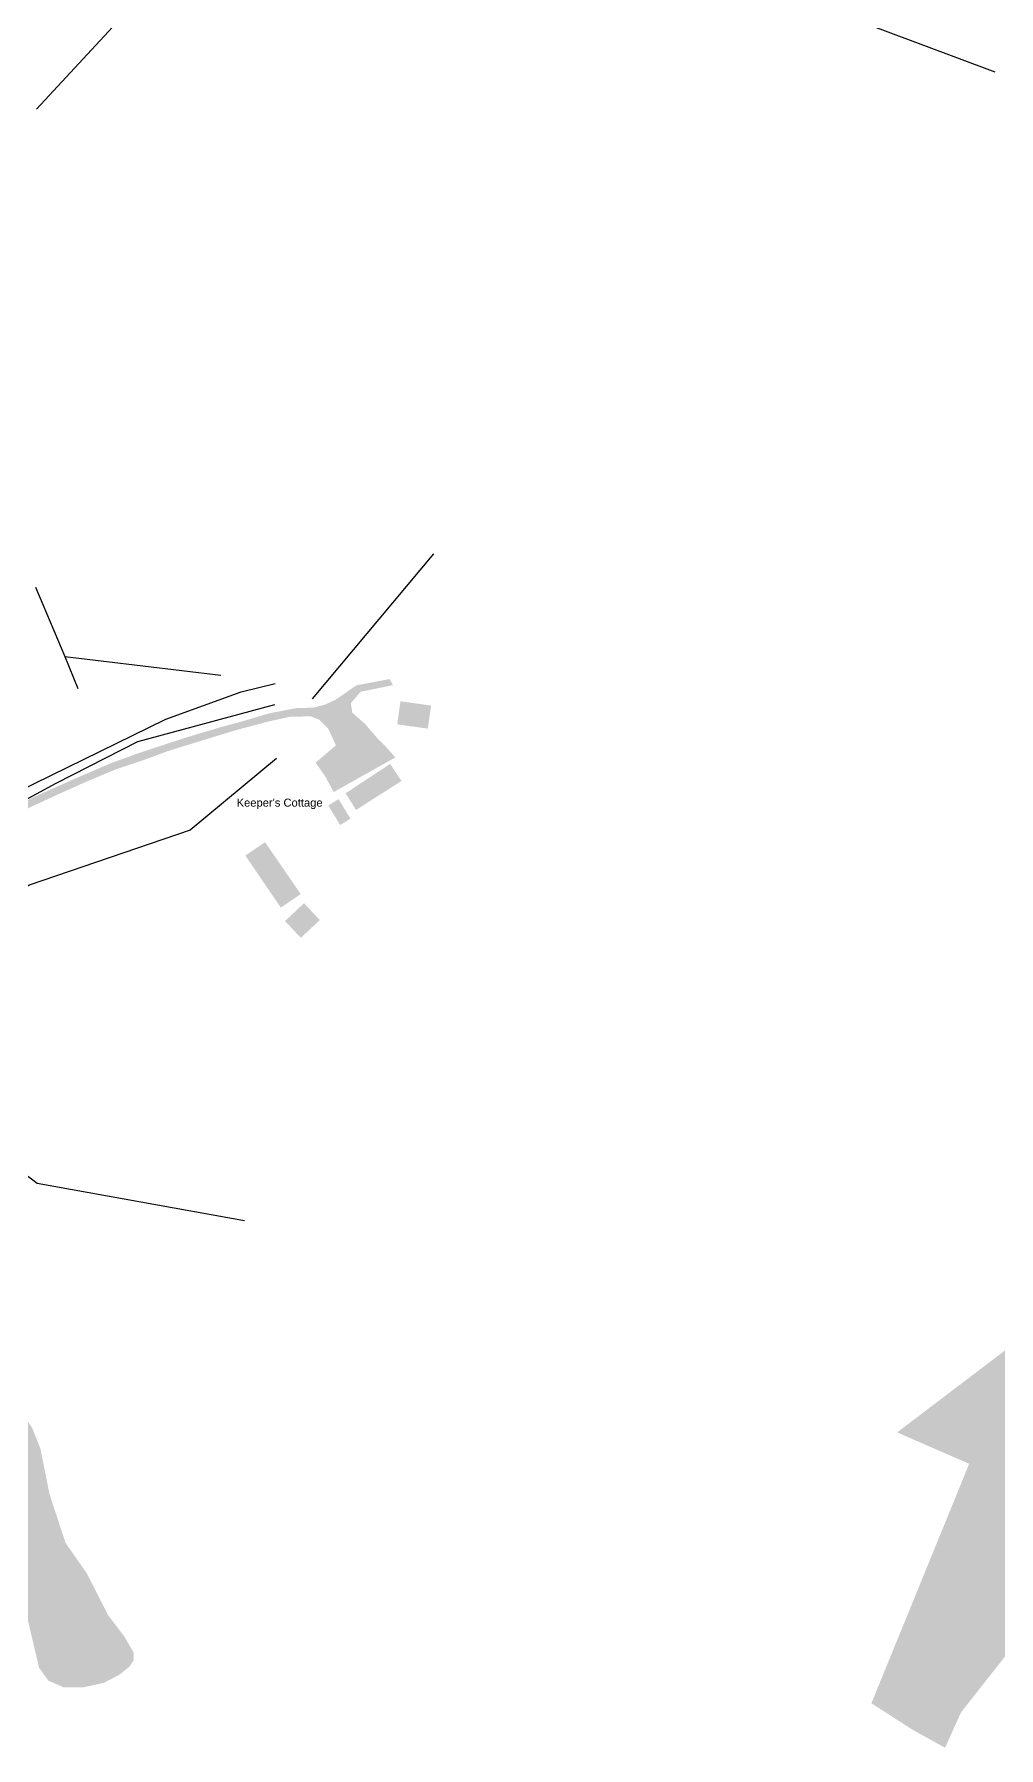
# Model space of a CAD drawing. Header units: metres. Extents: x 372109 to 376137, y 236217 to 239160.
# Drawn here: x 374218 to 374580, y 237096 to 237739 of the extents above; entities that cross this region are included whole.
import ezdxf

# ---------------------------------------------------------------- set-up
doc = ezdxf.new("R2010")
doc.units = ezdxf.units.M
doc.header["$MEASUREMENT"] = 0
for name, color, linetype, lineweight, true_color in [('Buildings', 30, 'Continuous', 25, 0xff7f00), ('Labels', 18, 'Continuous', 25, 0x000000), ('Natural ... Water', 176, 'Continuous', 25, 0x000080), ('Natural ... Woodland', 96, 'Continuous', 25, 0x008000), ('Paths ... Roads', 56, 'Continuous', 25, 0x808000), ('Services ... Comms ... Ducts', 3, 'Continuous', 25, 0x00ff00), ('Services ... Water Lines', 5, 'Continuous', 25, 0x0000ff)]:
    doc.layers.add(name, color=color, linetype=linetype, lineweight=lineweight, true_color=true_color)
doc.styles.add('textstyle162', font='Arial.ttf')

msp = doc.modelspace()

# ---------------------------------------------------------------- hatches: boundary and pattern name
at = {"layer": 'Buildings', "transparency": 33554687}
for points in [[(374354.11, 237479.8), (374355.32, 237488.46), (374366.81, 237486.86), (374365.6, 237478.2)], [(374334.76, 237453.96), (374351.46, 237464.96), (374355.72, 237458.58), (374338.67, 237447.71)], [(374336.57, 237444.42), (374332.7, 237442.07), (374328.25, 237449.4), (374332.12, 237451.75)], [(374310.46, 237411.09), (374297.16, 237430.59), (374304.55, 237435.62), (374317.93, 237416.16)], [(374317.97, 237399.75), (374312.04, 237406.04), (374319.14, 237412.73), (374325.07, 237406.44)]]:
    msp.add_hatch(color=256, dxfattribs=at).paths.add_polyline_path(points, flags=0)
at = {"layer": 'Natural ... Woodland', "transparency": 33554687}
for points in [[(374559.57, 237096.05), (374547.38, 237102.8), (374531.94, 237112.73), (374568.6, 237202.5), (374541.6, 237214.3), (374643.43, 237291.66), (374599.89, 237161.16), (374590.96, 237141.58), (374565.54, 237109.29)], [(374244.05, 237120.35), (374236.54, 237118.74), (374229, 237118.7), (374223.3, 237121.2), (374219.8, 237126), (374215, 237146.4), (374212, 237167.1), (374210.2, 237173.9), (374205.5, 237184.3), (374195.3, 237201.2), (374193.5, 237208.4), (374193.6, 237214.9), (374195, 237220.3), (374198.1, 237225.9), (374202.5, 237231.4), (374205.91, 237229.9), (374209.34, 237226.85), (374217.12, 237216.12), (374220.28, 237208.3), (374223.69, 237191.23), (374229.7, 237172.9), (374237.71, 237161.43), (374245.7, 237145.7), (374251.78, 237137.76), (374255.31, 237131.64), (374255.3, 237128.9), (374253.63, 237126.37), (374249.96, 237123.46)]]:
    msp.add_hatch(color=256, dxfattribs=at).paths.add_polyline_path(points, flags=0)
at = {"layer": 'Paths ... Roads', "transparency": 33554687}
msp.add_hatch(color=256, dxfattribs=at).paths.add_polyline_path([(374150.6, 237375.61), (374153.86, 237379.78), (374159.37, 237389.9), (374163.9, 237400.51), (374168.92, 237410.22), (374171.03, 237414.6), (374177.35, 237422.94), (374183.99, 237429.82), (374192.08, 237436.46), (374199.86, 237442.21), (374208.93, 237447.96), (374218.24, 237452.74), (374233.46, 237459.54), (374246.82, 237465.29), (374257.11, 237469.01), (374275.09, 237474.93), (374287.88, 237478.73), (374295.98, 237480.92), (374306.26, 237483.99), (374316.14, 237485.86), (374322.94, 237486.1), (374326.91, 237487.15), (374331.12, 237489.1), (374338.81, 237494.44), (374351.28, 237496.79), (374352.5, 237494.52), (374340.35, 237492.01), (374336.71, 237487.72), (374337.28, 237484.16), (374341.97, 237480.03), (374347.32, 237473.87), (374349.42, 237471.93), (374353.39, 237467.39), (374330.31, 237454.44), (374327.07, 237460.35), (374323.51, 237465.45), (374331.12, 237471.93), (374328.21, 237478.25), (374324.81, 237481.57), (374321.81, 237482.78), (374314.04, 237482.7), (374305.69, 237480.84), (374293.79, 237477.68), (374281.32, 237473.87), (374268.44, 237469.9), (374258.57, 237466.26), (374248.61, 237462.94), (374237.59, 237458.33), (374228.52, 237454.28), (374216.86, 237448.93), (374209.41, 237444.88), (374201.23, 237439.78), (374193.46, 237434.11), (374185.52, 237426.99), (374178.32, 237419.29), (374173.38, 237412.33), (374167.55, 237401.07), (374162.28, 237389.41), (374159.04, 237382.21), (374155.48, 237375.32), (374154.27, 237373.62), (374153.6, 237372.53)], flags=0)

# ---------------------------------------------------------------- linework, layer by layer
at = {"layer": 'Natural ... Water'}
for points in [[(374218.8, 237710.53), (374256.9, 237751.8), (374367.9, 237786.6), (374401, 237779.1), (374411.7, 237786.9), (374578.21, 237724.47)], [(374367.66, 237543.76), (374322.16, 237489.36)], [(374218.49, 237531.31), (374229.47, 237505.2)], [(374229.47, 237505.2), (374234.39, 237493.31)], [(374229.47, 237505.2), (374287.94, 237498.27)], [(374308.86, 237466.96), (374276.46, 237440.16), (374216.1, 237419.5), (374190.7, 237402.1), (374176, 237372.6), (374150.85, 237343.43)], [(374181.12, 237336.69), (374219.1, 237307.7), (374296.8, 237293.8)]]:
    msp.add_lwpolyline(points, dxfattribs=at)
at = {"layer": 'Services ... Comms ... Ducts'}
msp.add_lwpolyline([(373976.44, 237257.7), (374016, 237287), (374126.9, 237360.73), (374137.97, 237366.11), (374150.2, 237374.71), (374161.44, 237402.52), (374175.75, 237424.45), (374195, 237440.9), (374226.16, 237457.75), (374256.78, 237473.39), (374308.26, 237487.3)], dxfattribs=at)
at = {"layer": 'Services ... Water Lines'}
msp.add_lwpolyline([(373800.32, 237170.06), (373839.34, 237188.35), (373951.04, 237228.1), (374000.54, 237249.56), (373988.35, 237283.46), (374047.86, 237328.09), (374114.55, 237365.77), (374135.41, 237378.08), (374153.7, 237395.4), (374169.55, 237423.2), (374188.33, 237439.78), (374211.98, 237454.66), (374267.34, 237481.73), (374295.63, 237491.97), (374308.31, 237495.14)], dxfattribs=at)

# ---------------------------------------------------------------- texts
at = {"layer": 'Labels', "insert": (374310, 237450), "char_height": 3, "attachment_point": 5, "style": 'textstyle162'}
msp.add_mtext("Keeper's Cottage", dxfattribs=at)

doc.saveas('drawing.dxf')
